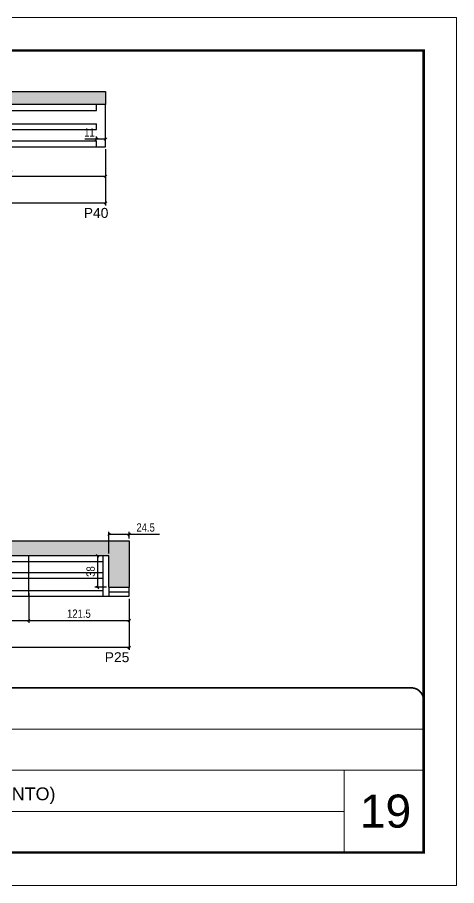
# Model space of a CAD drawing. Extents: x 3309 to 9563, y -2522 to 14608.
# Drawn here: x 7446 to 7978, y 8964 to 10014 of the extents above; entities that cross this region are included whole.
import ezdxf

# ---------------------------------------------------------------- set-up
doc = ezdxf.new("R2010")
doc.units = 0
doc.linetypes.add('CONTINUO', pattern=[0])
doc.linetypes.add('DASHED', pattern=[0.75, 0.5, -0.25])
for name, color, linetype in [('5', 5, 'Continuous'), ('COTA', 241, 'Continuous'), ('Painéis', 200, 'Continuous'), ('SARR_2.2x7', 40, 'Continuous'), ('SARR_EDITAR', 141, 'Continuous')]:
    doc.layers.add(name, color=color, linetype=linetype)
for name, color, linetype, lineweight in [('CARIMBO', 255, 'Continuous', 9), ('Folhas', 255, 'Continuous', 9), ('SARRAFO DE PRESSAO', 251, 'DASHED', 9)]:
    doc.layers.add(name, color=color, linetype=linetype, lineweight=lineweight)
doc.styles.add('ARIAL', font='arial.ttf')
doc.styles.add('COTA TECNICA', font='techl___.ttf', dxfattribs={"height": 10})
doc.styles.get("Standard").update_dxf_attribs({"font": 'arial.ttf'})
doc.dimstyles.new('PAINEL', dxfattribs={"dimtxt": 10, "dimasz": 3, "dimexe": 3, "dimexo": 3, "dimgap": 3, "dimtad": 1, "dimdec": 1, "dimzin": 12, "dimdsep": 46, "dimtxsty": 'COTA TECNICA', "dimblk1": 'OBLIQUE', "dimblk2": 'OBLIQUE', "dimsah": 1, "dimcen": 0.9, "dimclrd": 4, "dimclre": 4, "dimclrt": 240, "dimadec": 1, "dimazin": 3, "dimtfac": 1, "dimtdec": 1, "dimtmove": 0, "dimatfit": 3, "dimfxl": 1, "dimtolj": 1, "dimtzin": 12, "dimarcsym": 0})

# ---------------------------------------------------------------- blocks, each defined once
blk = doc.blocks.new('9999999999')
at = {"color": 30, "linetype": 'CONTINUO'}
for p, q in [((98564.6, 34379.6), (99584, 34379.6)), ((98564.6, 34329.8), (99488, 34329.8)), ((99584, 34329.8), (99488, 34329.8)), ((99488, 34329.8), (99488, 34230.2)), ((98564.6, 34280), (99488, 34280))]:
    blk.add_line(p, q, dxfattribs=at)
at = {"color": 30, "linetype": 'CONTINUO', "const_width": 2}
blk.add_lwpolyline([(99584, 34230.2), (99584, 34414.4, 0.414214), (99569, 34429.4), (98229, 34429.4, 0.414214), (98214, 34414.4), (98214, 34245.2, 0.414214), (98229, 34230.2), (99584, 34230.2)], format="xyb", dxfattribs=at)
at = {"layer": 'Folhas'}
blk.add_lwpolyline([(98139, 34190.2), (99624, 34190.2), (99624, 35240.2), (98139, 35240.2)], close=True, dxfattribs=at)
at = {"layer": 'Folhas', "color": 30, "const_width": 3}
blk.add_lwpolyline([(98214, 34230.2), (99584, 34230.2), (99584, 35200.2), (98214, 35200.2)], close=True, dxfattribs=at)
at = {"color": 7, "linetype": 'Continuous', "ltscale": 5, "style": 'ARIAL'}
blk.add_text('TIPO (7° AO 21° PAVIMENTO)', height=15.483, dxfattribs=at).set_placement((98837.7, 34293.5))
blk = doc.blocks.new('_Oblique')
at = {"color": 0, "linetype": 'ByBlock', "lineweight": -2}
blk.add_line((-0.5, -0.5), (0.5, 0.5), dxfattribs=at)
blk = doc.blocks.new('*D1831')
at = {"layer": 'COTA', "color": 4, "lineweight": -2, "transparency": 16777216}
for p, q in [((6972.2, 9854.1), (6972.2, 9786.1)), ((7553.2, 9854.1), (7553.2, 9786.1)), ((6972.2, 9789.1), (7553.2, 9789.1))]:
    blk.add_line(p, q, dxfattribs=at)
at = {"layer": 'Defpoints', "color": 0, "transparency": 16777216}
for p in [(6972.2, 9857.1), (7553.2, 9857.1), (7553.2, 9789.1)]:
    blk.add_point(p, dxfattribs=at)
at = {"layer": 'COTA', "color": 4, "lineweight": -2, "transparency": 16777216, "xscale": 3, "yscale": 3, "zscale": 3, "rotation": 180}
blk.add_blockref('_Oblique', (6972.2, 9789.1), dxfattribs=at)
at = {"layer": 'COTA', "color": 4, "lineweight": -2, "transparency": 16777216, "xscale": 3, "yscale": 3, "zscale": 3}
blk.add_blockref('_Oblique', (7553.2, 9789.1), dxfattribs=at)
at = {"layer": 'COTA', "color": 240, "transparency": 16777216, "insert": (7262.7, 9797.3), "char_height": 10, "attachment_point": 5, "style": 'COTA TECNICA'}
blk.add_mtext('\\A1;581', dxfattribs=at)
blk = doc.blocks.new('*D1828')
at = {"layer": 'COTA', "color": 4, "lineweight": -2, "transparency": 16777216}
for p, q in [((7309.2, 9861.1), (7309.2, 9818.6)), ((7553.2, 9854.1), (7553.2, 9818.6)), ((7309.2, 9821.6), (7553.2, 9821.6))]:
    blk.add_line(p, q, dxfattribs=at)
at = {"layer": 'Defpoints', "color": 0, "transparency": 16777216}
for p in [(7309.2, 9864.1), (7553.2, 9857.1), (7553.2, 9821.6)]:
    blk.add_point(p, dxfattribs=at)
at = {"layer": 'COTA', "color": 4, "lineweight": -2, "transparency": 16777216, "xscale": 3, "yscale": 3, "zscale": 3, "rotation": 180}
blk.add_blockref('_Oblique', (7309.2, 9821.6), dxfattribs=at)
at = {"layer": 'COTA', "color": 4, "lineweight": -2, "transparency": 16777216, "xscale": 3, "yscale": 3, "zscale": 3}
blk.add_blockref('_Oblique', (7553.2, 9821.6), dxfattribs=at)
at = {"layer": 'COTA', "color": 240, "transparency": 16777216, "insert": (7431.2, 9829.7), "char_height": 10, "attachment_point": 5, "style": 'COTA TECNICA'}
blk.add_mtext('\\A1;244', dxfattribs=at)
blk = doc.blocks.new('*D1838')
at = {"layer": 'COTA', "color": 4, "lineweight": -2, "transparency": 16777216}
for p, q in [((7542.2, 9866.3), (7528.1, 9866.3)), ((7542.2, 9867.1), (7542.2, 9869.3)), ((7553.2, 9866.3), (7542.2, 9866.3)), ((7553.2, 9860.1), (7553.2, 9869.3))]:
    blk.add_line(p, q, dxfattribs=at)
at = {"layer": 'Defpoints', "color": 0, "transparency": 16777216}
for p in [(7542.2, 9866.3), (7542.2, 9864.1), (7553.2, 9857.1)]:
    blk.add_point(p, dxfattribs=at)
at = {"layer": 'COTA', "color": 4, "lineweight": -2, "transparency": 16777216, "xscale": 3, "yscale": 3, "zscale": 3, "rotation": 180}
blk.add_blockref('_Oblique', (7542.2, 9866.3), dxfattribs=at)
at = {"layer": 'COTA', "color": 4, "lineweight": -2, "transparency": 16777216, "xscale": 3, "yscale": 3, "zscale": 3}
blk.add_blockref('_Oblique', (7553.2, 9866.3), dxfattribs=at)
at = {"layer": 'COTA', "color": 240, "transparency": 16777216, "insert": (7533.6, 9874.3), "char_height": 10, "attachment_point": 5, "style": 'COTA TECNICA'}
blk.add_mtext('\\A1;11', dxfattribs=at)
blk = doc.blocks.new('*D1856')
at = {"layer": 'COTA', "color": 4, "lineweight": -2, "transparency": 16777216}
for p, q in [((6972.2, 9310.4), (6972.2, 9248.8)), ((7581.7, 9310.4), (7581.7, 9248.8)), ((6972.2, 9251.8), (7581.7, 9251.8))]:
    blk.add_line(p, q, dxfattribs=at)
at = {"layer": 'Defpoints', "color": 0, "transparency": 16777216}
for p in [(6972.2, 9313.4), (7581.7, 9313.4), (7581.7, 9251.8)]:
    blk.add_point(p, dxfattribs=at)
at = {"layer": 'COTA', "color": 4, "lineweight": -2, "transparency": 16777216, "xscale": 3, "yscale": 3, "zscale": 3, "rotation": 180}
blk.add_blockref('_Oblique', (6972.2, 9251.8), dxfattribs=at)
at = {"layer": 'COTA', "color": 4, "lineweight": -2, "transparency": 16777216, "xscale": 3, "yscale": 3, "zscale": 3}
blk.add_blockref('_Oblique', (7581.7, 9251.8), dxfattribs=at)
at = {"layer": 'COTA', "color": 240, "transparency": 16777216, "insert": (7276.9, 9260), "char_height": 10, "attachment_point": 5, "style": 'COTA TECNICA'}
blk.add_mtext('\\A1;609.5', dxfattribs=at)
blk = doc.blocks.new('*D1855')
at = {"layer": 'COTA', "color": 4, "lineweight": -2, "transparency": 16777216}
for p, q in [((7460.2, 9317.4), (7460.2, 9281.3)), ((7581.7, 9310.4), (7581.7, 9281.3)), ((7460.2, 9284.3), (7581.7, 9284.3))]:
    blk.add_line(p, q, dxfattribs=at)
at = {"layer": 'Defpoints', "color": 0, "transparency": 16777216}
for p in [(7460.2, 9320.4), (7581.7, 9313.4), (7581.7, 9284.3)]:
    blk.add_point(p, dxfattribs=at)
at = {"layer": 'COTA', "color": 4, "lineweight": -2, "transparency": 16777216, "xscale": 3, "yscale": 3, "zscale": 3, "rotation": 180}
blk.add_blockref('_Oblique', (7460.2, 9284.3), dxfattribs=at)
at = {"layer": 'COTA', "color": 4, "lineweight": -2, "transparency": 16777216, "xscale": 3, "yscale": 3, "zscale": 3}
blk.add_blockref('_Oblique', (7581.7, 9284.3), dxfattribs=at)
at = {"layer": 'COTA', "color": 240, "transparency": 16777216, "insert": (7520.9, 9292.4), "char_height": 10, "attachment_point": 5, "style": 'COTA TECNICA'}
blk.add_mtext('\\A1;121.5', dxfattribs=at)
blk = doc.blocks.new('*D1861')
at = {"layer": 'COTA', "color": 4, "lineweight": -2, "transparency": 16777216}
for p, q in [((7216.2, 9310.4), (7216.2, 9281.3)), ((7460.2, 9310.4), (7460.2, 9281.3)), ((7216.2, 9284.3), (7460.2, 9284.3))]:
    blk.add_line(p, q, dxfattribs=at)
at = {"layer": 'Defpoints', "color": 0, "transparency": 16777216}
for p in [(7216.2, 9313.4), (7460.2, 9313.4), (7460.2, 9284.3)]:
    blk.add_point(p, dxfattribs=at)
at = {"layer": 'COTA', "color": 4, "lineweight": -2, "transparency": 16777216, "xscale": 3, "yscale": 3, "zscale": 3, "rotation": 180}
blk.add_blockref('_Oblique', (7216.2, 9284.3), dxfattribs=at)
at = {"layer": 'COTA', "color": 4, "lineweight": -2, "transparency": 16777216, "xscale": 3, "yscale": 3, "zscale": 3}
blk.add_blockref('_Oblique', (7460.2, 9284.3), dxfattribs=at)
at = {"layer": 'COTA', "color": 240, "transparency": 16777216, "insert": (7338.2, 9292.4), "char_height": 10, "attachment_point": 5, "style": 'COTA TECNICA'}
blk.add_mtext('\\A1;244', dxfattribs=at)
blk = doc.blocks.new('*D1863')
at = {"layer": 'COTA', "color": 4, "lineweight": -2, "transparency": 16777216}
for p, q in [((7554.2, 9362.4), (7540.3, 9362.4)), ((7543.3, 9362.4), (7543.3, 9324.4)), ((7554.2, 9324.4), (7540.3, 9324.4))]:
    blk.add_line(p, q, dxfattribs=at)
at = {"layer": 'Defpoints', "color": 0, "transparency": 16777216}
for p in [(7557.2, 9362.4), (7543.3, 9324.4), (7557.2, 9324.4)]:
    blk.add_point(p, dxfattribs=at)
at = {"layer": 'COTA', "color": 4, "lineweight": -2, "transparency": 16777216, "xscale": 3, "yscale": 3, "zscale": 3}
for p, rotation in [((7543.3, 9362.4), 90), ((7543.3, 9324.4), 270)]:
    blk.add_blockref('_Oblique', p, dxfattribs=dict(at, rotation=rotation))
at = {"layer": 'COTA', "color": 240, "transparency": 16777216, "insert": (7535.1, 9343.4), "char_height": 10, "attachment_point": 5, "rotation": 90, "style": 'COTA TECNICA'}
blk.add_mtext('\\A1;38', dxfattribs=at)
blk = doc.blocks.new('*D1864')
at = {"layer": 'COTA', "color": 4, "lineweight": -2, "transparency": 16777216}
for p, q in [((7557.2, 9365.4), (7557.2, 9391.5)), ((7557.2, 9388.5), (7581.7, 9388.5)), ((7581.7, 9383.4), (7581.7, 9391.5)), ((7581.7, 9388.5), (7618.5, 9388.5))]:
    blk.add_line(p, q, dxfattribs=at)
at = {"layer": 'Defpoints', "color": 0, "transparency": 16777216}
for p in [(7581.7, 9388.5), (7581.7, 9380.4), (7557.2, 9362.4)]:
    blk.add_point(p, dxfattribs=at)
at = {"layer": 'COTA', "color": 4, "lineweight": -2, "transparency": 16777216, "xscale": 3, "yscale": 3, "zscale": 3, "rotation": 180}
blk.add_blockref('_Oblique', (7557.2, 9388.5), dxfattribs=at)
at = {"layer": 'COTA', "color": 4, "lineweight": -2, "transparency": 16777216, "xscale": 3, "yscale": 3, "zscale": 3}
blk.add_blockref('_Oblique', (7581.7, 9388.5), dxfattribs=at)
at = {"layer": 'COTA', "color": 240, "transparency": 16777216, "insert": (7601.6, 9396.6), "char_height": 10, "attachment_point": 5, "style": 'COTA TECNICA'}
blk.add_mtext('\\A1;24.5', dxfattribs=at)

msp = doc.modelspace()

# ---------------------------------------------------------------- hatches: boundary and pattern name
at = {"layer": 'COTA'}
h = msp.add_hatch(dxfattribs=at)
h.set_pattern_fill('AR-CONC', color=256, scale=0.03)
h.set_pattern_definition([(50, (3250.2656, -2281.1104), (5.46554, -0.4781726), [0.5715, -6.2865]), (355, (3250.2656, -2281.1104), (-1.0573026, 5.7317054), [0.4572, -5.0292175]), (100.451445, (3250.721, -2281.1503), (4.4082374, 5.2535326), [0.4857003, -5.3427073]), (46.1842, (3250.2656, -2279.5864), (8.1323712, -1.26127), [0.85725, -9.42975]), (96.63556, (3250.943, -2279.6915), (7.122124, 7.4227837), [0.7285507, -8.014068]), (351.18415, (3250.266, -2279.5864), (7.122124, 7.422784), [0.685799, -7.543792]), (21, (3251.0276, -2279.9674), (4.5484317, -3.067956), [0.5715, -6.2865]), (326, (3251.0276, -2279.9674), (1.8540609, 5.525639), [0.4572, -5.0292]), (71.451445, (3251.4066, -2280.223), (6.4024926, 2.457683), [0.4857003, -5.3426981]), (37.5, (3250.2656, -2281.1104), (0.0926581, 2.53665117), [0, -4.96824, 0, -5.1054, 0, -5.04825]), (7.5, (3250.2656, -2281.1104), (2.0045899, 3.00541724), [0, -2.91084, 0, -4.85394, 0, -1.92405]), (327.5, (3248.5663, -2281.1104), (4.06771786, -0.17186232), [0, -1.905, 0, -5.9436, 0, -7.8867]), (317.5, (3247.8043, -2281.1104), (4.4438754, 0.7627947), [0, -2.4765, 0, -3.94716, 0, -5.6007])])
h.paths.add_polyline_path([(6972.17, 9924.07), (6972.17, 9908.07), (7553.17, 9908.07), (7553.17, 9924.07)])
h = msp.add_hatch(dxfattribs=at)
h.set_pattern_fill('AR-CONC', color=256, scale=0.03)
h.set_pattern_definition([(50, (0, 11.0574), (5.46554, -0.4781726), [0.5715, -6.2865]), (355, (0, 11.0574), (-1.0573026, 5.7317054), [0.4572, -5.0292175]), (100.451445, (0.4555, 11.0175), (4.4082374, 5.2535326), [0.4857003, -5.3427073]), (46.1842, (0, 12.5814), (8.1323712, -1.26127), [0.85725, -9.42975]), (96.63556, (0.678, 12.476), (7.122124, 7.4227837), [0.7285507, -8.014068]), (351.18415, (0, 12.581), (7.122124, 7.422784), [0.685799, -7.543792]), (21, (0.762, 12.2004), (4.5484317, -3.067956), [0.5715, -6.2865]), (326, (0.762, 12.2004), (1.8540609, 5.525639), [0.4572, -5.0292]), (71.451445, (1.141, 11.9447), (6.4024926, 2.457683), [0.4857003, -5.3426981]), (37.5, (0, 11.0574), (0.0926581, 2.53665117), [0, -4.96824, 0, -5.1054, 0, -5.04825]), (7.5, (0, 11.0574), (2.0045899, 3.00541724), [0, -2.91084, 0, -4.85394, 0, -1.92405]), (327.5, (-1.6993, 11.0574), (4.06771786, -0.17186232), [0, -1.905, 0, -5.9436, 0, -7.8867]), (317.5, (-2.4613, 11.0574), (4.4438754, 0.7627947), [0, -2.4765, 0, -3.94716, 0, -5.6007])])
h.paths.add_polyline_path([(7581.67, 9380.43), (6972.17, 9380.43), (6972.17, 9362.43), (7557.17, 9362.43), (7557.17, 9324.43), (7581.67, 9324.43)])

# ---------------------------------------------------------------- linework, layer by layer
for p, q in [((6972.17, 9924.07), (7553.17, 9924.07)), ((7553.17, 9924.07), (7553.17, 9908.07)), ((6972.17, 9380.43), (7581.67, 9380.43)), ((7581.67, 9380.43), (7581.67, 9324.43)), ((7557.17, 9324.43), (7557.17, 9313.43))]:
    msp.add_line(p, q, dxfattribs=at)
at = {"layer": 'Painéis', "linetype": 'ByBlock'}
for p, q in [((7553.17, 9908.07), (6972.17, 9908.07)), ((7553.17, 9857.07), (7553.17, 9908.07)), ((6972.17, 9857.07), (7553.17, 9857.07)), ((7557.17, 9362.43), (6972.17, 9362.43)), ((7460.17, 9313.43), (7460.17, 9362.43)), ((7557.17, 9324.43), (7557.17, 9362.43)), ((7557.17, 9324.43), (7581.67, 9324.43)), ((7581.67, 9313.43), (7581.67, 9324.43)), ((6972.17, 9313.43), (7581.67, 9313.43))]:
    msp.add_line(p, q, dxfattribs=at)
at = {"layer": 'SARR_2.2x7', "linetype": 'Continuous'}
for p, q in [((7542.17, 9901.07), (7542.17, 9908.07)), ((7309.17, 9901.07), (7542.17, 9901.07)), ((7309.17, 9884.9), (7542.17, 9884.9)), ((7542.17, 9877.9), (7542.17, 9884.9)), ((7309.17, 9877.9), (7542.17, 9877.9)), ((7309.17, 9864.07), (7542.17, 9864.07)), ((7542.17, 9857.07), (7542.17, 9864.07)), ((7550.17, 9313.43), (7550.17, 9362.43)), ((7216.17, 9355.43), (7460.17, 9355.43)), ((7460.17, 9355.43), (7550.17, 9355.43)), ((7216.17, 9342.43), (7460.17, 9342.43)), ((7216.17, 9335.43), (7460.17, 9335.43)), ((7460.17, 9342.43), (7550.17, 9342.43)), ((7460.17, 9335.43), (7550.17, 9335.43)), ((7216.17, 9320.43), (7460.17, 9320.43)), ((7460.17, 9320.43), (7550.17, 9320.43))]:
    msp.add_line(p, q, dxfattribs=at)
at = {"layer": 'SARR_EDITAR'}
msp.add_line((7557.17, 9318.93), (7581.67, 9318.93), dxfattribs=at)

# ---------------------------------------------------------------- block references
at = {"layer": 'SARRAFO DE PRESSAO', "color": 6, "linetype": 'ByBlock'}
msp.add_blockref('9999999999', (-91646.11, -25226.65), dxfattribs=at)

# ---------------------------------------------------------------- texts
at = {"layer": '5', "linetype": 'Continuous'}
for s, rotation, p in [('P40', 359.99996, (7526.74, 9771.11)), ('P25', 0.00004, (7552.08, 9233.81))]:
    msp.add_text(s, height=12, rotation=rotation, dxfattribs=at).set_placement(p)
at = {"layer": 'CARIMBO', "style": 'ARIAL'}
msp.add_text('19', height=40, dxfattribs=at).set_placement((7860.73, 9033.7))

# ---------------------------------------------------------------- dimensions: what is measured, and where the dimension line sits
at = {"layer": 'COTA'}
for base, p1, p2, picture, middle in [((7542.17, 9866.26), (7553.17, 9857.07), (7542.17, 9864.07), '*D1838', (7533.62, 9874.32)), ((7581.67, 9388.47), (7557.17, 9362.43), (7581.67, 9380.43), '*D1864', (7601.61, 9396.58)), ((7460.17, 9284.31), (7216.17, 9313.43), (7460.17, 9313.43), '*D1861', (7338.17, 9292.38))]:
    dim = msp.add_linear_dim(base=base, p1=p1, p2=p2, dimstyle='PAINEL', dxfattribs=at)
    dim.commit()
    dim.dimension.update_dxf_attribs({"geometry": picture, "text_midpoint": middle})
for base, p1, p2, picture, middle in [((7553.17, 9821.61), (7309.17, 9864.07), (7553.17, 9857.07), '*D1828', (7431.17, 9829.69)), ((7581.67, 9284.31), (7460.17, 9320.43), (7581.67, 9313.43), '*D1855', (7520.92, 9292.42))]:
    dim = msp.add_linear_dim(base=base, p1=p1, p2=p2, dimstyle='PAINEL', override={"dimtmove": 1}, dxfattribs=at)
    dim.commit()
    dim.dimension.update_dxf_attribs({"geometry": picture, "text_midpoint": middle})
for base, p1, p2, angle, picture, middle in [((7553.17, 9789.12), (6972.17, 9857.07), (7553.17, 9857.07), 180, '*D1831', (7262.67, 9797.26)), ((7543.34, 9324.43), (7557.17, 9362.43), (7557.17, 9324.43), 90, '*D1863', (7535.1, 9343.43)), ((7581.67, 9251.82), (6972.17, 9313.43), (7581.67, 9313.43), 180, '*D1856', (7276.92, 9259.96))]:
    dim = msp.add_linear_dim(base=base, p1=p1, p2=p2, angle=angle, dimstyle='PAINEL', dxfattribs=at)
    dim.commit()
    dim.dimension.update_dxf_attribs({"geometry": picture, "text_midpoint": middle})

doc.saveas('drawing.dxf')
